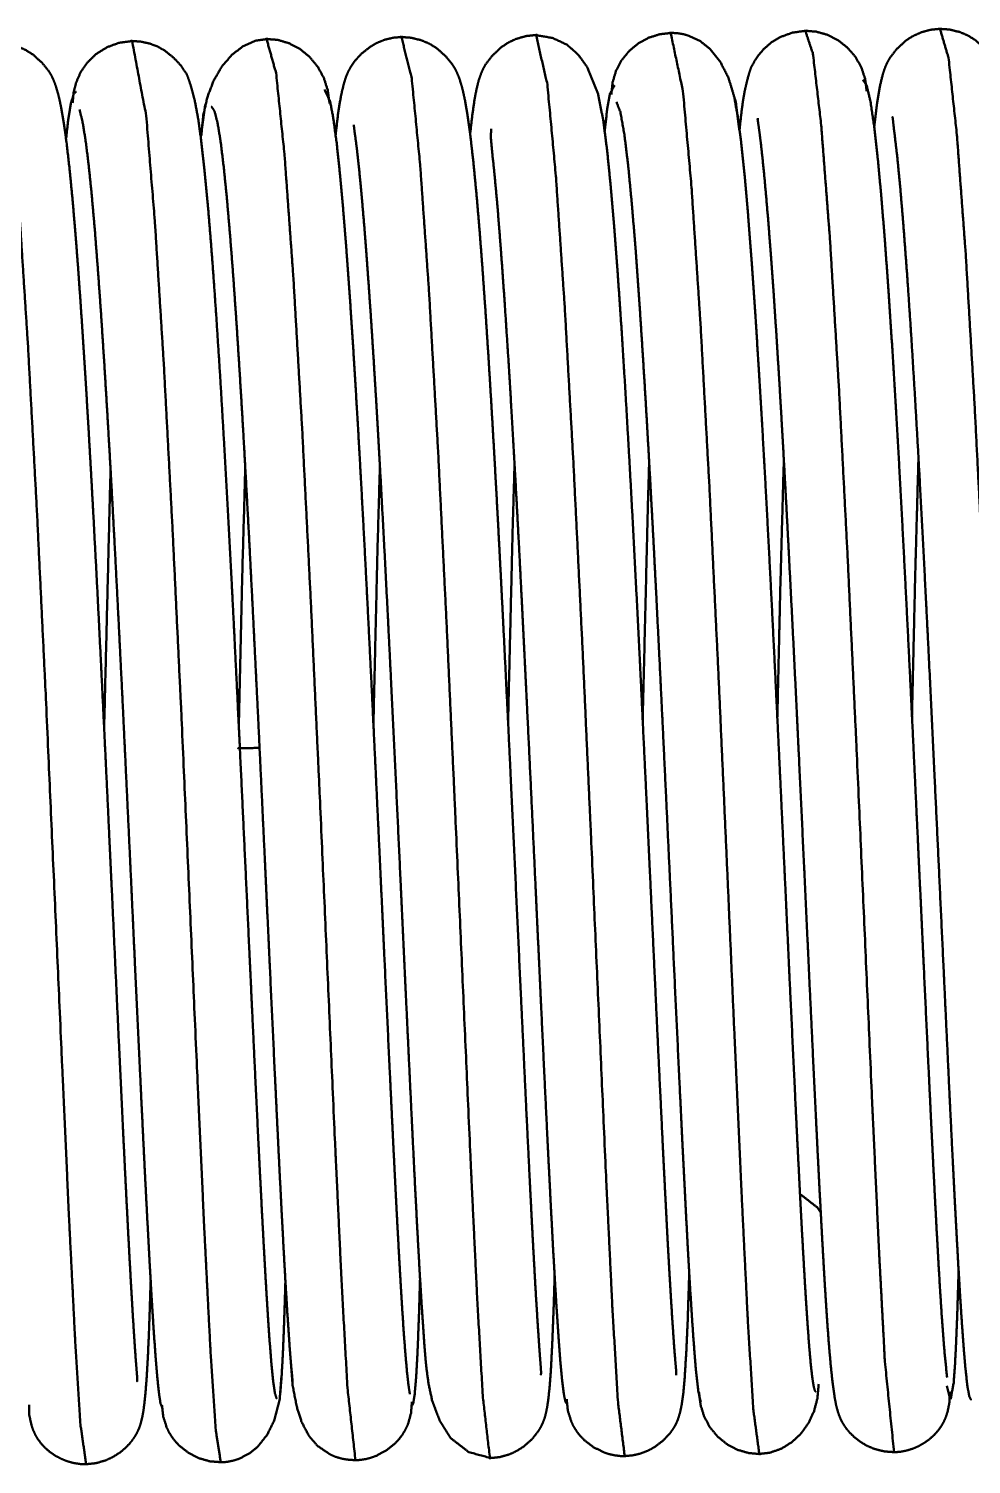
# Paper-space layout 'Layout1' of a CAD drawing. Header units: millimetres. Extents: x 0 to 420, y 0 to 297.
# Drawn here: x 217.09 to 221.99, y 42.13 to 49.59 of the extents above; entities that cross this region are included whole.
import ezdxf

# ---------------------------------------------------------------- set-up
doc = ezdxf.new("R2010")
doc.units = ezdxf.units.MM
doc.layers.add('170', color=7, linetype='Continuous', true_color=0xffffff)

psp = doc.layouts.get("Layout1")

# ---------------------------------------------------------------- linework, layer by layer
at = {"layer": '170', "color": 155, "linetype": 'Continuous', "lineweight": 50}
for p, q in [((218.0074, 49.1912), (217.9841, 49.0227)), ((221.8563, 42.6456), (221.8553, 42.6454)), ((221.8627, 42.5343), (221.8803, 42.465))]:
    psp.add_line(p, q, dxfattribs=at)
for points, knots in [([(218.3328, 49.534), (218.267, 49.524), (218.205, 49.4965), (218.1469, 49.4522), (218.0945, 49.3915), (218.0514, 49.3178), (218.0183, 49.2316), (217.9972, 49.1379), (217.9869, 49.0338)], [0, 0, 0.099926, 0.201761, 0.311423, 0.431833, 0.560096, 0.698626, 0.842923, 1, 1]), ([(218.6535, 49.1981), (218.6438, 49.2678), (218.6235, 49.3312), (218.5915, 49.3897), (218.5498, 49.4401), (218.4992, 49.4814), (218.4433, 49.511), (218.384, 49.5286), (218.3213, 49.5338)], [0, 0, 0.13469, 0.262114, 0.38973, 0.515116, 0.640052, 0.761146, 0.879551, 1, 1]), ([(218.7881, 42.1481), (218.7464, 42.5246), (218.7164, 43.0659), (218.682, 43.797), (218.6017, 45.6176), (218.5572, 46.5861), (218.5112, 47.5024), (218.4648, 48.3014), (218.4191, 48.9343), (218.3754, 49.3558), (218.3258, 49.5337)], [0, 0, 0.051149, 0.124352, 0.223186, 0.46927, 0.600187, 0.72407, 0.832154, 0.917832, 0.975063, 1, 1]), ([(219.0329, 49.5442), (218.985, 49.54), (218.9399, 49.5293), (218.9023, 49.5143), (218.8673, 49.4947), (218.8187, 49.4564), (218.7813, 49.4148), (218.7627, 49.3867), (218.7502, 49.3631), (218.7422, 49.3451), (218.7369, 49.3306), (218.7233, 49.2836), (218.7112, 49.2295), (218.6971, 49.1409), (218.6854, 49.0371), (218.6847, 49.0293)], [0, 0, 0.069147, 0.135848, 0.194136, 0.251814, 0.341017, 0.421501, 0.469987, 0.508487, 0.536699, 0.559002, 0.629493, 0.709176, 0.838408, 0.988754, 1, 1]), ([(219.7523, 42.592), (219.7523, 42.5924), (219.7526, 42.5985), (219.7528, 42.6089), (219.7515, 42.6314), (219.749, 42.663), (219.7452, 42.7128), (219.7409, 42.7741), (219.735, 42.8623), (219.7285, 42.9657), (219.7206, 43.1016), (219.7121, 43.2542), (219.7036, 43.4149), (219.6948, 43.5887), (219.6786, 43.9173), (219.6473, 44.5812), (219.6209, 45.1479), (219.5938, 45.7237), (219.5784, 46.0467), (219.5584, 46.4524), (219.5469, 46.6801), (219.5353, 46.9043), (219.5221, 47.1501), (219.5089, 47.3884), (219.4941, 47.6424), (219.4793, 47.8836), (219.4632, 48.1294), (219.4472, 48.357), (219.4324, 48.5486), (219.4176, 48.7227), (219.4009, 48.8952), (219.3839, 49.0431), (219.3703, 49.1402), (219.3557, 49.2229), (219.3443, 49.2737), (219.3316, 49.3178), (219.3246, 49.3374), (219.3152, 49.3598), (219.3067, 49.3773), (219.2934, 49.3991), (219.2591, 49.4415), (219.2116, 49.4843), (219.1728, 49.5086), (219.131, 49.5266), (219.0779, 49.5398), (219.0212, 49.544)], [0, 0, 0.000064, 0.00092, 0.002368, 0.005514, 0.009943, 0.016933, 0.025519, 0.037871, 0.052358, 0.071388, 0.092759, 0.115254, 0.139569, 0.185558, 0.278464, 0.357776, 0.438349, 0.483552, 0.540327, 0.572205, 0.60359, 0.637997, 0.671358, 0.706922, 0.740704, 0.775136, 0.807027, 0.833883, 0.858321, 0.882541, 0.903349, 0.91705, 0.928789, 0.936078, 0.942493, 0.945391, 0.948789, 0.951519, 0.955089, 0.962701, 0.971641, 0.978035, 0.984405, 0.992052, 1, 1]), ([(219.4869, 42.1591), (219.4496, 42.485), (219.4202, 43.0006), (219.3863, 43.711), (219.3068, 45.5114), (219.2625, 46.4816), (219.2167, 47.4074), (219.1702, 48.2235), (219.1244, 48.8793), (219.0804, 49.3283), (219.027, 49.5442)], [0, 0, 0.044307, 0.114049, 0.210114, 0.4535, 0.584667, 0.709854, 0.820244, 0.909039, 0.969966, 1, 1]), ([(219.7324, 49.5546), (219.6758, 49.5486), (219.6232, 49.5337), (219.5818, 49.5144), (219.5439, 49.4889), (219.4975, 49.4444), (219.4646, 49.401), (219.4518, 49.3784), (219.4438, 49.3603), (219.4351, 49.3374), (219.4285, 49.317), (219.4171, 49.2719), (219.4073, 49.2204), (219.3953, 49.1377), (219.3846, 49.0409), (219.3844, 49.0385)], [0, 0, 0.081785, 0.160413, 0.226057, 0.291778, 0.384211, 0.462505, 0.499827, 0.52823, 0.563486, 0.594239, 0.661093, 0.736555, 0.856631, 0.996523, 1, 1]), ([(220.456, 42.5904), (220.4555, 42.6089), (220.4528, 42.6394), (220.4491, 42.6827), (220.4435, 42.7557), (220.4371, 42.8473), (220.4286, 42.9795), (220.4195, 43.1341), (220.4104, 43.2986), (220.4009, 43.4796), (220.3921, 43.6535), (220.383, 43.8388), (220.3662, 44.1872), (220.3511, 44.5069), (220.3343, 44.8677), (220.3178, 45.2214), (220.2991, 45.6201), (220.2668, 46.2931), (220.2481, 46.6659), (220.2293, 47.029), (220.2093, 47.3926), (220.1893, 47.7359), (220.1702, 48.0412), (220.1508, 48.3226), (220.1321, 48.5662), (220.1137, 48.7801), (220.0964, 48.9528), (220.0767, 49.107), (220.0485, 49.2513), (219.9929, 49.3874), (219.9464, 49.4518), (219.8867, 49.5043), (219.8109, 49.5389), (219.721, 49.5544)], [0, 0, 0.002592, 0.006877, 0.012937, 0.023177, 0.036011, 0.054524, 0.076165, 0.099183, 0.124505, 0.148842, 0.174765, 0.223509, 0.268226, 0.318706, 0.368183, 0.423965, 0.518117, 0.570273, 0.621084, 0.67197, 0.720017, 0.762766, 0.802183, 0.836328, 0.866332, 0.890582, 0.912303, 0.932853, 0.953393, 0.964496, 0.975605, 0.987243, 1, 1]), ([(220.1878, 42.1694), (220.1528, 42.4488), (220.1238, 42.9381), (220.0905, 43.6273), (220.0118, 45.4056), (219.9679, 46.3765), (219.9221, 47.3109), (219.8757, 48.1431), (219.8298, 48.8213), (219.7855, 49.2973), (219.7265, 49.5546)], [0, 0, 0.038035, 0.104232, 0.197415, 0.437817, 0.569078, 0.695422, 0.807986, 0.899792, 0.964349, 1, 1]), ([(220.4325, 49.5651), (220.3709, 49.5584), (220.3132, 49.5403), (220.2592, 49.511), (220.2109, 49.4711), (220.1716, 49.4228), (220.1424, 49.3677), (220.1248, 49.3085), (220.1182, 49.2441)], [0, 0, 0.124408, 0.245886, 0.369377, 0.495302, 0.62039, 0.745759, 0.869971, 1, 1]), ([(220.7835, 49.062), (220.7649, 49.2063), (220.7274, 49.3305), (220.6855, 49.4136), (220.63, 49.4828), (220.5815, 49.5212), (220.5206, 49.5503), (220.4967, 49.5575), (220.4686, 49.5625), (220.446, 49.5644), (220.4208, 49.565)], [0, 0, 0.211597, 0.400111, 0.535493, 0.664447, 0.754426, 0.852516, 0.888827, 0.930333, 0.963292, 1, 1]), ([(220.8873, 42.1801), (220.8558, 42.416), (220.8274, 42.8785), (220.7946, 43.5457), (220.7576, 44.37), (220.7168, 45.3002), (220.6732, 46.2709), (220.6276, 47.2129), (220.5812, 48.0604), (220.5351, 48.7603), (220.4906, 49.2628), (220.4265, 49.5651)], [0, 0, 0.032149, 0.09473, 0.184949, 0.296392, 0.422152, 0.553386, 0.680765, 0.7954, 0.890133, 0.958261, 1, 1]), ([(221.1326, 49.5766), (221.0598, 49.5663), (220.995, 49.5429), (220.9487, 49.5145), (220.909, 49.4796), (220.8846, 49.4509), (220.8657, 49.4241), (220.8443, 49.3851), (220.835, 49.3571), (220.8234, 49.3147), (220.8123, 49.2677), (220.8027, 49.2132), (220.7946, 49.153), (220.7841, 49.0573)], [0, 0, 0.105305, 0.2039, 0.28165, 0.357298, 0.411258, 0.458126, 0.521808, 0.56409, 0.626963, 0.696042, 0.775255, 0.862267, 1, 1]), ([(221.4458, 49.2623), (221.4371, 49.3271), (221.4176, 49.3864), (221.3866, 49.4411), (221.3457, 49.4885), (221.2961, 49.5273), (221.2411, 49.5552), (221.1827, 49.5716), (221.1208, 49.5764)], [0, 0, 0.130661, 0.255272, 0.38092, 0.506005, 0.631797, 0.75498, 0.876087, 1, 1]), ([(221.1266, 49.5766), (221.1661, 49.456), (221.2093, 49.0835), (221.2546, 48.4924), (221.301, 47.7249), (221.3471, 46.8275), (221.3921, 45.8644), (221.4738, 44.0127), (221.5091, 43.2473), (221.5401, 42.6623), (221.5878, 42.1896)], [0, 0, 0.017125, 0.067757, 0.14779, 0.251597, 0.372915, 0.503092, 0.753323, 0.856768, 0.935857, 1, 1]), ([(221.8324, 49.5867), (221.7777, 49.5811), (221.727, 49.5673), (221.6862, 49.5488), (221.6489, 49.5248), (221.6011, 49.4805), (221.5673, 49.4371), (221.5529, 49.4123), (221.544, 49.3923), (221.5356, 49.3698), (221.529, 49.3492), (221.5122, 49.2784), (221.4985, 49.1937), (221.485, 49.0773)], [0, 0, 0.079742, 0.156078, 0.221072, 0.285475, 0.380113, 0.460041, 0.501622, 0.533396, 0.568288, 0.59976, 0.70529, 0.829893, 1, 1]), ([(222.5521, 42.6332), (222.552, 42.6339), (222.5521, 42.6412), (222.5522, 42.6526), (222.5507, 42.6778), (222.5478, 42.7131), (222.5435, 42.7692), (222.5388, 42.8381), (222.5323, 42.9378), (222.5251, 43.0551), (222.5163, 43.2099), (222.5069, 43.3841), (222.4974, 43.5667), (222.4876, 43.7637), (222.4689, 44.1532), (222.4511, 44.532), (222.4295, 44.9949), (222.4204, 45.1902), (222.4035, 45.5523), (222.3808, 46.0287), (222.3657, 46.3394), (222.3454, 46.7431), (222.3248, 47.1354), (222.3125, 47.3591), (222.3002, 47.5755), (222.2865, 47.8044), (222.2728, 48.0216), (222.258, 48.242), (222.2432, 48.4466), (222.2296, 48.6203), (222.2159, 48.779), (222.2002, 48.9393), (222.1842, 49.0787), (222.171, 49.1736), (222.1571, 49.2554), (222.1458, 49.3077), (222.1331, 49.3537), (222.1256, 49.3754), (222.1164, 49.3986), (222.1078, 49.4171), (222.0938, 49.4403), (222.0598, 49.4828), (222.0116, 49.5265), (221.973, 49.5508), (221.9309, 49.569), (221.8779, 49.5822), (221.821, 49.5866)], [0, 0, 0.000111, 0.001119, 0.00272, 0.006241, 0.011199, 0.019062, 0.028714, 0.042683, 0.0591, 0.080777, 0.105152, 0.130709, 0.15828, 0.212786, 0.265784, 0.330553, 0.357878, 0.40854, 0.475194, 0.518675, 0.575176, 0.630074, 0.661397, 0.691684, 0.723728, 0.754147, 0.78503, 0.813693, 0.838042, 0.860317, 0.882821, 0.902429, 0.915817, 0.92742, 0.934894, 0.941564, 0.94478, 0.948269, 0.951124, 0.954901, 0.962515, 0.97161, 0.97799, 0.984401, 0.992032, 1, 1]), ([(221.8264, 49.5867), (221.871, 49.4347), (221.9145, 49.034), (221.9601, 48.4188), (222.0064, 47.633), (222.0525, 46.7244), (222.0972, 45.7579), (222.1782, 43.9233), (222.2129, 43.1772), (222.2434, 42.6169), (222.2875, 42.2005)], [0, 0, 0.021395, 0.075817, 0.159108, 0.265402, 0.388235, 0.518887, 0.766847, 0.867697, 0.943454, 1, 1]), ([(217.6531, 42.5578), (217.653, 42.5582), (217.6529, 42.565), (217.6533, 42.5756), (217.6518, 42.6002), (217.6488, 42.6357), (217.6444, 42.6929), (217.6396, 42.7632), (217.633, 42.8657), (217.6257, 42.9856), (217.6167, 43.1438), (217.6071, 43.3213), (217.5975, 43.5069), (217.5875, 43.7074), (217.5782, 43.9003), (217.5595, 44.2929), (217.5396, 44.7212), (217.5193, 45.157), (217.51, 45.3568), (217.4944, 45.6867), (217.4796, 45.9964), (217.4645, 46.3052), (217.4445, 46.7037), (217.424, 47.0901), (217.4119, 47.31), (217.3997, 47.5225), (217.3862, 47.7476), (217.3726, 47.9617), (217.358, 48.179), (217.3435, 48.381), (217.33, 48.5526), (217.3164, 48.7093), (217.3009, 48.8676), (217.285, 49.0046), (217.2719, 49.0982), (217.258, 49.1788), (217.2468, 49.2311), (217.234, 49.2775), (217.2264, 49.2998), (217.2171, 49.3232), (217.2085, 49.3421), (217.1943, 49.3657), (217.1603, 49.4083), (217.1119, 49.4523), (217.0733, 49.4765), (217.0312, 49.4948), (216.9783, 49.508), (216.9214, 49.5124)], [0, 0, 0.000058, 0.000999, 0.002482, 0.005933, 0.010906, 0.018919, 0.028778, 0.043119, 0.059913, 0.082049, 0.106891, 0.132871, 0.160926, 0.18791, 0.242835, 0.302747, 0.363719, 0.391674, 0.437826, 0.481152, 0.524357, 0.580119, 0.634182, 0.664956, 0.694702, 0.726224, 0.756203, 0.786637, 0.814935, 0.838982, 0.860975, 0.883194, 0.902475, 0.91567, 0.927103, 0.934584, 0.941302, 0.944601, 0.948124, 0.951019, 0.954863, 0.962479, 0.97162, 0.977992, 0.984411, 0.992032, 1, 1]), ([(216.9266, 49.5126), (216.9951, 49.1742), (217.0398, 48.6522), (217.0859, 47.9365), (217.1323, 47.0781), (217.1777, 46.1309), (217.2617, 44.2375), (217.2983, 43.4256), (217.3307, 42.7754), (217.3587, 42.3332), (217.3881, 42.1271)], [0, 0, 0.046625, 0.11738, 0.214237, 0.330337, 0.458401, 0.714358, 0.82412, 0.912041, 0.97188, 1, 1]), ([(217.6328, 49.5233), (217.5616, 49.5141), (217.4967, 49.4908), (217.4417, 49.4565), (217.3943, 49.4112), (217.3603, 49.3622), (217.3361, 49.3081), (217.3229, 49.2561), (217.318, 49.2013)], [0, 0, 0.143904, 0.282167, 0.412316, 0.543702, 0.663304, 0.782076, 0.889656, 1, 1]), ([(218.3801, 42.469), (218.3781, 42.4699), (218.3695, 42.4958), (218.3603, 42.5588), (218.3511, 42.6503), (218.3414, 42.7727), (218.332, 42.9113), (218.3221, 43.0729), (218.3127, 43.2392), (218.3028, 43.4223), (218.2936, 43.6008), (218.2841, 43.7912), (218.2664, 44.1573), (218.2501, 44.5033), (218.2367, 44.7907), (218.2121, 45.319), (218.1882, 45.8271), (218.175, 46.101), (218.1594, 46.4172), (218.1436, 46.7288), (218.1253, 47.0746), (218.1069, 47.4066), (218.0859, 47.7599), (218.065, 48.0867), (218.0433, 48.3934), (218.0214, 48.6633), (218.003, 48.8554), (217.9844, 49.0187), (217.9695, 49.1247), (217.9527, 49.2134), (217.9391, 49.2663), (217.9241, 49.3158), (217.9111, 49.3495), (217.8819, 49.3939), (217.8447, 49.4344), (217.7954, 49.474), (217.7587, 49.4944), (217.7194, 49.5094), (217.6716, 49.5199), (217.6209, 49.5231)], [0, 0, 0.000299, 0.004068, 0.012831, 0.025498, 0.042408, 0.061541, 0.083855, 0.1068, 0.132044, 0.156668, 0.182933, 0.233413, 0.281139, 0.320766, 0.393611, 0.463683, 0.501449, 0.545065, 0.588035, 0.63574, 0.681545, 0.730288, 0.775396, 0.817753, 0.855055, 0.881627, 0.904271, 0.919016, 0.931446, 0.938973, 0.9461, 0.951077, 0.9584, 0.965977, 0.974692, 0.980461, 0.986262, 0.993001, 1, 1]), ([(217.6267, 49.5233), (217.7002, 49.1338), (217.7452, 48.5862), (217.7914, 47.85), (217.8377, 46.9778), (217.883, 46.0247), (217.9662, 44.143), (218.0023, 43.3483), (218.0342, 42.7212), (218.0616, 42.3066), (218.088, 42.1373)], [0, 0, 0.053532, 0.127732, 0.227338, 0.345294, 0.474159, 0.728523, 0.835959, 0.920746, 0.976869, 1, 1]), ([(221.8636, 42.5782), (221.8505, 42.7043), (221.8362, 42.8904), (221.8281, 43.0164), (221.8195, 43.159), (221.8102, 43.3257), (221.8005, 43.5082), (221.79, 43.7151), (221.7791, 43.9364), (221.7673, 44.1817), (221.7419, 44.7199), (221.7139, 45.3205), (221.6833, 45.9675), (221.6672, 46.2983), (221.6503, 46.6382), (221.6331, 46.9709), (221.6152, 47.3043), (221.5971, 47.622), (221.5783, 47.9308), (221.5596, 48.2153), (221.5404, 48.4821), (221.5214, 48.7171), (221.502, 48.9239), (221.483, 49.0902), (221.4639, 49.2156), (221.4454, 49.2926), (221.4253, 49.3206)], [0, 0, 0.018735, 0.04633, 0.06499, 0.086115, 0.1108, 0.13781, 0.16844, 0.201201, 0.237497, 0.31715, 0.406034, 0.501793, 0.550749, 0.601063, 0.650314, 0.699665, 0.746716, 0.792446, 0.834601, 0.874134, 0.908998, 0.9397, 0.96444, 0.983188, 0.994902, 1, 1]), ([(217.3364, 49.2596), (217.3236, 49.2479), (217.309, 49.1999), (217.295, 49.1144), (217.2847, 49.0217)], [0, 0, 0.070308, 0.272936, 0.623174, 1, 1]), ([(219.0711, 42.4922), (219.0642, 42.5347), (219.0569, 42.5974), (219.0491, 42.6827), (219.0408, 42.7893), (219.0319, 42.9205), (219.0226, 43.0725), (219.0126, 43.249), (219.0021, 43.4442), (218.991, 43.6626), (218.9794, 43.8973), (218.9671, 44.1532), (218.9408, 44.7115), (218.9123, 45.324), (218.8816, 45.9715), (218.8656, 46.2994), (218.849, 46.6307), (218.8323, 46.9547), (218.815, 47.2746), (218.7976, 47.5798), (218.7798, 47.8735), (218.762, 48.1455), (218.744, 48.3994), (218.7261, 48.6257), (218.7081, 48.8258), (218.6905, 48.9914), (218.6728, 49.1218), (218.6557, 49.2119), (218.6269, 49.2706)], [0, 0, 0.006335, 0.015611, 0.028213, 0.043925, 0.063275, 0.085673, 0.11167, 0.140414, 0.172567, 0.207132, 0.244809, 0.326992, 0.417167, 0.512505, 0.560773, 0.609561, 0.657275, 0.704389, 0.749338, 0.792611, 0.832705, 0.870127, 0.903515, 0.933061, 0.957558, 0.976907, 0.990386, 1, 1]), ([(220.1351, 49.2938), (220.1112, 49.2485), (220.0972, 49.1723), (220.0839, 49.0592), (220.0831, 49.0516)], [0, 0, 0.204604, 0.51406, 0.969411, 1, 1]), ([(217.3537, 49.1661), (217.3689, 49.1055), (217.3845, 49.0119), (217.4004, 48.8862), (217.4166, 48.7289), (217.4331, 48.5426), (217.4497, 48.3293), (217.4664, 48.0929), (217.4832, 47.835), (217.4999, 47.56), (217.5167, 47.2683), (217.5332, 46.9649), (217.5496, 46.6503), (217.5658, 46.3295), (217.5817, 46.004), (217.6126, 45.3543), (217.6419, 44.7258), (217.6693, 44.1416), (217.6822, 43.873), (217.6946, 43.6216), (217.7065, 43.3904), (217.7178, 43.1797), (217.7286, 42.9924), (217.7389, 42.8286), (217.7486, 42.6911), (217.7578, 42.5803), (217.7664, 42.4982), (217.7746, 42.4439), (217.7859, 42.4142)], [0, 0, 0.009223, 0.023248, 0.041956, 0.065315, 0.09294, 0.124553, 0.159549, 0.197727, 0.238421, 0.281588, 0.326468, 0.372997, 0.420445, 0.468594, 0.564664, 0.65761, 0.743994, 0.78372, 0.820895, 0.855087, 0.886258, 0.913967, 0.938215, 0.95857, 0.974998, 0.987194, 0.995302, 1, 1]), ([(218.0378, 49.181), (218.0411, 49.1807), (218.0559, 49.157), (218.0714, 49.0965), (218.0871, 49.0003), (218.1032, 48.8692), (218.1196, 48.707), (218.1362, 48.5149), (218.1529, 48.2983), (218.1697, 48.0573), (218.1864, 47.7979), (218.2032, 47.5188), (218.2197, 47.2267), (218.2362, 46.9208), (218.2523, 46.6083), (218.2683, 46.2886), (218.2839, 45.9691), (218.314, 45.3339), (218.3423, 44.7253), (218.3687, 44.1634), (218.3811, 43.9039), (218.3929, 43.6632), (218.4044, 43.4391), (218.4151, 43.2366), (218.4254, 43.0536), (218.4351, 42.8945), (218.4444, 42.7577), (218.4531, 42.6463), (218.4613, 42.5578)], [0, 0, 0.000488, 0.004694, 0.014088, 0.028751, 0.048632, 0.07317, 0.102183, 0.134868, 0.171232, 0.210346, 0.252424, 0.296444, 0.342537, 0.389628, 0.437794, 0.485931, 0.581634, 0.67331, 0.757962, 0.797054, 0.833324, 0.867092, 0.8976, 0.925186, 0.949169, 0.969803, 0.986612, 1, 1]), ([(220.1449, 49.2061), (220.165, 49.1541), (220.186, 49.0371), (220.2057, 48.875), (220.2261, 48.6628), (220.2447, 48.4337), (220.2635, 48.1717), (220.2803, 47.9165), (220.2973, 47.6408), (220.3119, 47.3884), (220.3265, 47.1241), (220.3388, 46.8938), (220.351, 46.6579), (220.3706, 46.266), (220.3857, 45.9548), (220.4024, 45.6032), (220.4229, 45.1666), (220.4466, 44.6575), (220.4728, 44.1013), (220.4871, 43.8077), (220.5007, 43.5362), (220.5153, 43.2594), (220.5292, 43.0174), (220.5437, 42.7942), (220.5571, 42.6239), (220.5708, 42.5024), (220.5833, 42.4496)], [0, 0, 0.008228, 0.025758, 0.049863, 0.081319, 0.115248, 0.154015, 0.191768, 0.232524, 0.269843, 0.308902, 0.342936, 0.377804, 0.43572, 0.481699, 0.533644, 0.59816, 0.673368, 0.755552, 0.798927, 0.839056, 0.879964, 0.915736, 0.948748, 0.973955, 0.992006, 1, 1]), ([(221.1804, 42.5054), (221.1772, 42.5078), (221.1705, 42.5288), (221.1635, 42.5713), (221.1558, 42.6378), (221.1477, 42.7272), (221.139, 42.8429), (221.1298, 42.9812), (221.1199, 43.1454), (221.1095, 43.3303), (221.0985, 43.54), (221.0869, 43.7682), (221.0746, 44.0194), (221.0483, 44.5749), (221.0195, 45.1927), (220.9885, 45.8521), (220.9723, 46.188), (220.9555, 46.5284), (220.9385, 46.8623), (220.9209, 47.193), (220.9032, 47.5093), (220.885, 47.8151), (220.8669, 48.0995), (220.8485, 48.3656), (220.8303, 48.6036), (220.8119, 48.8144), (220.7939, 48.989), (220.776, 49.1266), (220.7585, 49.2236)], [0, 0, 0.000589, 0.003852, 0.010262, 0.020188, 0.033522, 0.050743, 0.071322, 0.09575, 0.12324, 0.154416, 0.188343, 0.225687, 0.308255, 0.400082, 0.498091, 0.548015, 0.598614, 0.648258, 0.697412, 0.744457, 0.789938, 0.832248, 0.871839, 0.907289, 0.938704, 0.964769, 0.985369, 1, 1]), ([(218.7801, 49.0869), (218.7797, 49.0821), (218.7839, 49.0489), (218.7921, 48.9892), (218.7986, 48.9353), (218.8055, 48.8714), (218.8142, 48.7839), (218.8233, 48.6842), (218.8342, 48.5551), (218.8454, 48.4118), (218.8579, 48.2397), (218.8707, 48.0532), (218.8827, 47.8655), (218.8949, 47.667), (218.9061, 47.4756), (218.9173, 47.2764), (218.9369, 46.9138), (218.9563, 46.5361), (218.9717, 46.2261), (218.999, 45.6592), (219.0242, 45.1219), (219.052, 44.5255), (219.0816, 43.9016), (219.0963, 43.6043), (219.1095, 43.3481), (219.1224, 43.1156), (219.134, 42.9275), (219.1451, 42.7648), (219.1502, 42.6974), (219.1566, 42.6305), (219.1681, 42.5445), (219.1873, 42.4562), (219.2276, 42.35), (219.2849, 42.2616), (219.3772, 42.1904), (219.4935, 42.1589)], [0, 0, 0.000667, 0.005385, 0.01387, 0.021512, 0.030566, 0.042941, 0.057049, 0.075295, 0.095532, 0.119826, 0.146146, 0.172638, 0.200644, 0.227644, 0.255739, 0.306865, 0.360133, 0.403836, 0.48375, 0.559505, 0.643569, 0.731529, 0.773442, 0.809575, 0.84236, 0.86889, 0.891858, 0.901383, 0.910844, 0.923064, 0.935782, 0.951782, 0.966616, 0.98303, 1, 1]), ([(220.8789, 49.1221), (220.8788, 49.1156), (220.8808, 49.1007), (220.8841, 49.0787), (220.8893, 49.0405), (220.8952, 48.9924), (220.9032, 48.9205), (220.9119, 48.8356), (220.9227, 48.7188), (220.934, 48.5859), (220.9474, 48.4131), (220.9612, 48.2218), (220.9755, 48.0078), (220.9899, 47.7774), (221.0031, 47.5546), (221.0164, 47.3208), (221.0283, 47.1017), (221.0402, 46.8761), (221.06, 46.4878), (221.0795, 46.0906), (221.0937, 45.796), (221.1201, 45.2348), (221.1485, 44.6254), (221.1642, 44.2933), (221.1822, 43.9182), (221.1919, 43.7226), (221.2014, 43.5372), (221.2116, 43.3465), (221.2214, 43.1706), (221.2309, 43.0131), (221.2401, 42.872), (221.2504, 42.7348), (221.2608, 42.6185), (221.2694, 42.5422), (221.2785, 42.4777), (221.2859, 42.4382), (221.2953, 42.4016), (221.3011, 42.3842), (221.3084, 42.366), (221.3112, 42.3596), (221.3153, 42.3515), (221.3209, 42.3414), (221.3285, 42.3292), (221.3413, 42.311), (221.357, 42.2922), (221.3807, 42.2688), (221.4076, 42.2474), (221.4453, 42.2243), (221.4863, 42.2066), (221.5382, 42.1938), (221.5935, 42.1898)], [0, 0, 0.000906, 0.003009, 0.00614, 0.011541, 0.018342, 0.02849, 0.040467, 0.056926, 0.075639, 0.09995, 0.126866, 0.156949, 0.189342, 0.220657, 0.2535, 0.28429, 0.315984, 0.370535, 0.426325, 0.467705, 0.546524, 0.632114, 0.678755, 0.731447, 0.75893, 0.784967, 0.811761, 0.836477, 0.858614, 0.878457, 0.897759, 0.914137, 0.924905, 0.934055, 0.939682, 0.944987, 0.94756, 0.950311, 0.951289, 0.952563, 0.954193, 0.956203, 0.959328, 0.962756, 0.967431, 0.972261, 0.978455, 0.984717, 0.992219, 1, 1]), ([(221.5795, 49.1294), (221.5799, 49.1281), (221.5823, 49.112), (221.585, 49.0845), (221.593, 49.0183), (221.604, 48.9246), (221.6195, 48.767), (221.6357, 48.5743), (221.6564, 48.2982), (221.6778, 47.9805), (221.6982, 47.6477), (221.7187, 47.2878), (221.7368, 46.9495), (221.7548, 46.5985), (221.7704, 46.2851), (221.7987, 45.6977), (221.8222, 45.197), (221.8466, 44.6737), (221.8772, 44.0262), (221.8936, 43.6912), (221.9031, 43.5064), (221.9122, 43.3338), (221.9219, 43.1584), (221.9313, 43.0005), (221.9411, 42.8495), (221.9504, 42.7226), (221.9601, 42.6128), (221.9692, 42.533), (221.9786, 42.4802), (221.9874, 42.4631), (221.9874, 42.4631)], [0, 0, 0.000215, 0.002638, 0.006779, 0.016755, 0.030871, 0.054572, 0.083513, 0.124949, 0.172609, 0.222513, 0.276457, 0.327153, 0.379762, 0.426719, 0.514734, 0.589748, 0.668148, 0.765156, 0.815359, 0.84305, 0.868912, 0.895208, 0.918879, 0.941527, 0.960565, 0.977058, 0.989088, 0.997103, 0.999988, 1, 1]), ([(219.4936, 49.0659), (219.4916, 49.0235), (219.4983, 48.9486), (219.5099, 48.8404), (219.5264, 48.6618), (219.5437, 48.4431), (219.5633, 48.1696), (219.5835, 47.8619), (219.6017, 47.5599), (219.62, 47.2373), (219.6362, 46.9359), (219.6523, 46.624), (219.6663, 46.345), (219.6801, 46.0625), (219.7032, 45.5773), (219.7246, 45.1209), (219.7528, 44.5164), (219.7702, 44.1477), (219.7868, 43.8043), (219.7962, 43.6159), (219.8053, 43.4387), (219.8149, 43.2576), (219.8242, 43.0919), (219.834, 42.9304), (219.8433, 42.7903), (219.8528, 42.6646), (219.8619, 42.5666), (219.8711, 42.4926), (219.8798, 42.4514), (219.8864, 42.4418)], [0, 0, 0.006393, 0.017709, 0.034106, 0.061127, 0.094173, 0.135467, 0.181917, 0.227489, 0.276169, 0.321628, 0.368675, 0.410753, 0.453354, 0.526527, 0.595349, 0.686498, 0.742098, 0.793883, 0.822294, 0.849025, 0.876335, 0.901335, 0.925702, 0.946857, 0.96585, 0.98067, 0.991901, 0.998247, 1, 1]), ([(218.1815, 45.962), (218.2003, 46.7745), (218.2152, 47.303)], [0, 0, 0.605841, 1, 1]), ([(218.8814, 45.973), (218.9026, 46.8782), (218.9152, 47.3191)], [0, 0, 0.672387, 1, 1]), ([(219.5813, 45.9833), (219.605, 46.9808), (219.615, 47.3269)], [0, 0, 0.742406, 1, 1]), ([(220.2811, 45.9913), (220.3074, 47.0823), (220.3148, 47.3356)], [0, 0, 0.811557, 1, 1]), ([(221.0149, 47.3502), (220.9957, 46.6513), (220.981, 46.0036)], [0, 0, 0.519, 1, 1]), ([(221.7147, 47.3577), (221.698, 46.7566), (221.6809, 46.0117)], [0, 0, 0.446629, 1, 1]), ([(217.5152, 47.293), (217.5123, 47.1965), (217.4816, 45.9489)], [0, 0, 0.071836, 1, 1]), ([(218.2897, 45.8496), (218.1791, 45.8479), (218.1791, 45.8479)], [0, 0, 0.999626, 1, 1]), ([(221.2074, 43.4339), (221.1895, 43.4608), (221.1025, 43.5292)], [0, 0, 0.226032, 1, 1]), ([(221.882, 42.4656), (221.8977, 42.5509), (221.9043, 42.64), (221.9105, 42.7596), (221.9159, 42.8953), (221.921, 43.0538), (221.9233, 43.1333)], [0, 0, 0.129443, 0.262908, 0.441756, 0.64447, 0.881298, 1, 1]), ([(217.3824, 42.1271), (217.4375, 42.1327), (217.4891, 42.1472), (217.5294, 42.1661), (217.5664, 42.1903), (217.5927, 42.2124), (217.6157, 42.2366), (217.6307, 42.2558), (217.643, 42.2743), (217.6501, 42.2865), (217.6554, 42.2969), (217.6623, 42.3119), (217.6661, 42.3222), (217.6701, 42.3344), (217.6739, 42.347), (217.6824, 42.3839), (217.6884, 42.4232), (217.6956, 42.4883), (217.702, 42.5658), (217.709, 42.6848), (217.7152, 42.8254), (217.7236, 43.0812)], [0, 0, 0.049159, 0.096594, 0.136141, 0.175296, 0.205761, 0.235304, 0.256933, 0.27662, 0.289103, 0.299474, 0.314109, 0.323914, 0.33527, 0.346891, 0.380524, 0.41571, 0.473762, 0.542687, 0.648366, 0.773113, 1, 1]), ([(218.3968, 42.4943), (218.4034, 42.572), (218.4096, 42.6792), (218.4155, 42.8158), (218.4211, 42.9806), (218.4238, 43.0748)], [0, 0, 0.134205, 0.318979, 0.554129, 0.837893, 1, 1]), ([(219.0812, 42.4303), (219.0882, 42.4426), (219.0954, 42.4863), (219.1023, 42.5622), (219.1083, 42.6618), (219.1139, 42.7884), (219.119, 42.9285), (219.1237, 43.089), (219.1239, 43.0933)], [0, 0, 0.021182, 0.087705, 0.202113, 0.351951, 0.542141, 0.752528, 0.993533, 1, 1]), ([(219.4823, 42.1588), (219.535, 42.1639), (219.5846, 42.1772), (219.6241, 42.1949), (219.6607, 42.2178), (219.7057, 42.2573), (219.7406, 42.3021), (219.7489, 42.3162), (219.7555, 42.3287), (219.7596, 42.3374), (219.7626, 42.3443), (219.7705, 42.365), (219.7751, 42.3804), (219.7834, 42.418), (219.7901, 42.4603), (219.798, 42.5351), (219.8044, 42.6255), (219.8119, 42.7737), (219.8187, 42.9527), (219.8233, 43.1031)], [0, 0, 0.047314, 0.093283, 0.131962, 0.170621, 0.224065, 0.274931, 0.289528, 0.302121, 0.310735, 0.31752, 0.337328, 0.351685, 0.386091, 0.424401, 0.491647, 0.572702, 0.705374, 0.86547, 1, 1]), ([(220.1819, 42.1693), (220.2277, 42.1731), (220.2711, 42.1832), (220.3072, 42.1971), (220.3411, 42.2154), (220.3872, 42.2501), (220.4244, 42.29), (220.4352, 42.3048), (220.4442, 42.319), (220.4499, 42.329), (220.4544, 42.3377), (220.4611, 42.3521), (220.465, 42.3623), (220.4754, 42.397), (220.4833, 42.4337), (220.4926, 42.499), (220.4994, 42.5763), (220.5076, 42.7062), (220.5147, 42.8644), (220.5231, 43.1168)], [0, 0, 0.040909, 0.080696, 0.115174, 0.149485, 0.200976, 0.249572, 0.265968, 0.280932, 0.291235, 0.299963, 0.314137, 0.323814, 0.356102, 0.389581, 0.448431, 0.517552, 0.633644, 0.774883, 1, 1]), ([(218.4523, 42.6596), (218.461, 42.5386), (218.4827, 42.4276), (218.5082, 42.347), (218.5476, 42.2727), (218.5907, 42.2231), (218.6543, 42.1795), (218.6849, 42.1657), (218.7211, 42.1552), (218.7553, 42.1503), (218.7938, 42.1482)], [0, 0, 0.175649, 0.339547, 0.461988, 0.583833, 0.679125, 0.790812, 0.839448, 0.894016, 0.944132, 1, 1]), ([(218.0823, 42.1373), (218.0941, 42.1375), (218.1052, 42.1381), (218.1175, 42.1394), (218.129, 42.1411), (218.1556, 42.1468), (218.1788, 42.1542), (218.2363, 42.1827), (218.2803, 42.2187), (218.3296, 42.2813), (218.3651, 42.3538), (218.3939, 42.4596), (218.4033, 42.5796)], [0, 0, 0.019289, 0.037483, 0.057819, 0.076832, 0.121473, 0.161334, 0.266601, 0.359865, 0.490419, 0.622817, 0.802646, 1, 1]), ([(220.882, 42.1801), (220.9434, 42.1876), (221.0011, 42.208), (221.0549, 42.2409), (221.1032, 42.2857), (221.1425, 42.3399), (221.1717, 42.4023), (221.1893, 42.4695), (221.196, 42.5432)], [0, 0, 0.11642, 0.231555, 0.350346, 0.474341, 0.600199, 0.729939, 0.860693, 1, 1]), ([(218.7822, 42.1481), (218.8119, 42.1496), (218.841, 42.1541), (218.8697, 42.1615), (218.8977, 42.1718), (218.9501, 42.2002), (218.9962, 42.2378), (219.0162, 42.2597), (219.0339, 42.2835), (219.0488, 42.309), (219.0611, 42.3358), (219.077, 42.3922), (219.0816, 42.4523)], [0, 0, 0.062538, 0.124491, 0.18696, 0.249682, 0.375128, 0.500461, 0.562854, 0.625241, 0.687538, 0.74966, 0.873122, 1, 1]), ([(219.886, 42.4651), (219.8923, 42.4051), (219.9099, 42.3491), (219.9228, 42.3226), (219.9385, 42.2975), (219.9568, 42.2742), (219.9774, 42.2529), (220.0245, 42.2166), (220.0777, 42.1898), (220.1058, 42.1804), (220.1347, 42.1737), (220.1639, 42.1701), (220.1935, 42.1695)], [0, 0, 0.127104, 0.250758, 0.312912, 0.375267, 0.437652, 0.500053, 0.625279, 0.750661, 0.813282, 0.875645, 0.937547, 1, 1]), ([(220.5737, 42.5018), (220.5819, 42.4355), (220.6007, 42.3749), (220.6311, 42.3189), (220.6713, 42.2705), (220.7203, 42.2308), (220.7745, 42.2023), (220.8322, 42.1854), (220.8932, 42.1802)], [0, 0, 0.133053, 0.259308, 0.386028, 0.511291, 0.636608, 0.758603, 0.878108, 1, 1]), ([(221.5819, 42.1896), (221.618, 42.1917), (221.6538, 42.1985), (221.6865, 42.2088), (221.7183, 42.2229), (221.7468, 42.2393), (221.7728, 42.2582), (221.7961, 42.2791), (221.8159, 42.3012), (221.8333, 42.3252), (221.8469, 42.3492), (221.858, 42.3751), (221.866, 42.4001), (221.8768, 42.455), (221.8756, 42.5039)], [0, 0, 0.074585, 0.150021, 0.220762, 0.292565, 0.36047, 0.427011, 0.491541, 0.552919, 0.614083, 0.671004, 0.729195, 0.783412, 0.898941, 1, 1]), ([(217.0917, 42.4352), (217.0916, 42.3853), (217.104, 42.3297), (217.1127, 42.3048), (217.1245, 42.279), (217.1386, 42.2555), (217.1567, 42.2318), (217.1771, 42.2104), (217.201, 42.1901), (217.2275, 42.1721), (217.2565, 42.1564), (217.2886, 42.1434), (217.3216, 42.134), (217.3577, 42.1283), (217.3938, 42.1272)], [0, 0, 0.102549, 0.219755, 0.273954, 0.332253, 0.388735, 0.449925, 0.510642, 0.575124, 0.641039, 0.708832, 0.780152, 0.850658, 0.925759, 1, 1]), ([(217.7823, 42.4339), (217.7891, 42.3736), (217.8071, 42.3175), (217.8203, 42.2909), (217.8363, 42.2657), (217.8548, 42.2423), (217.8757, 42.221), (217.9235, 42.1845), (217.9769, 42.1578), (218.0334, 42.1422), (218.0937, 42.1375)], [0, 0, 0.127015, 0.250414, 0.312619, 0.374936, 0.43736, 0.499821, 0.625741, 0.750719, 0.873517, 1, 1])]:
    psp.add_open_spline(points, degree=1, knots=knots, dxfattribs=at)

doc.saveas('drawing.dxf')
